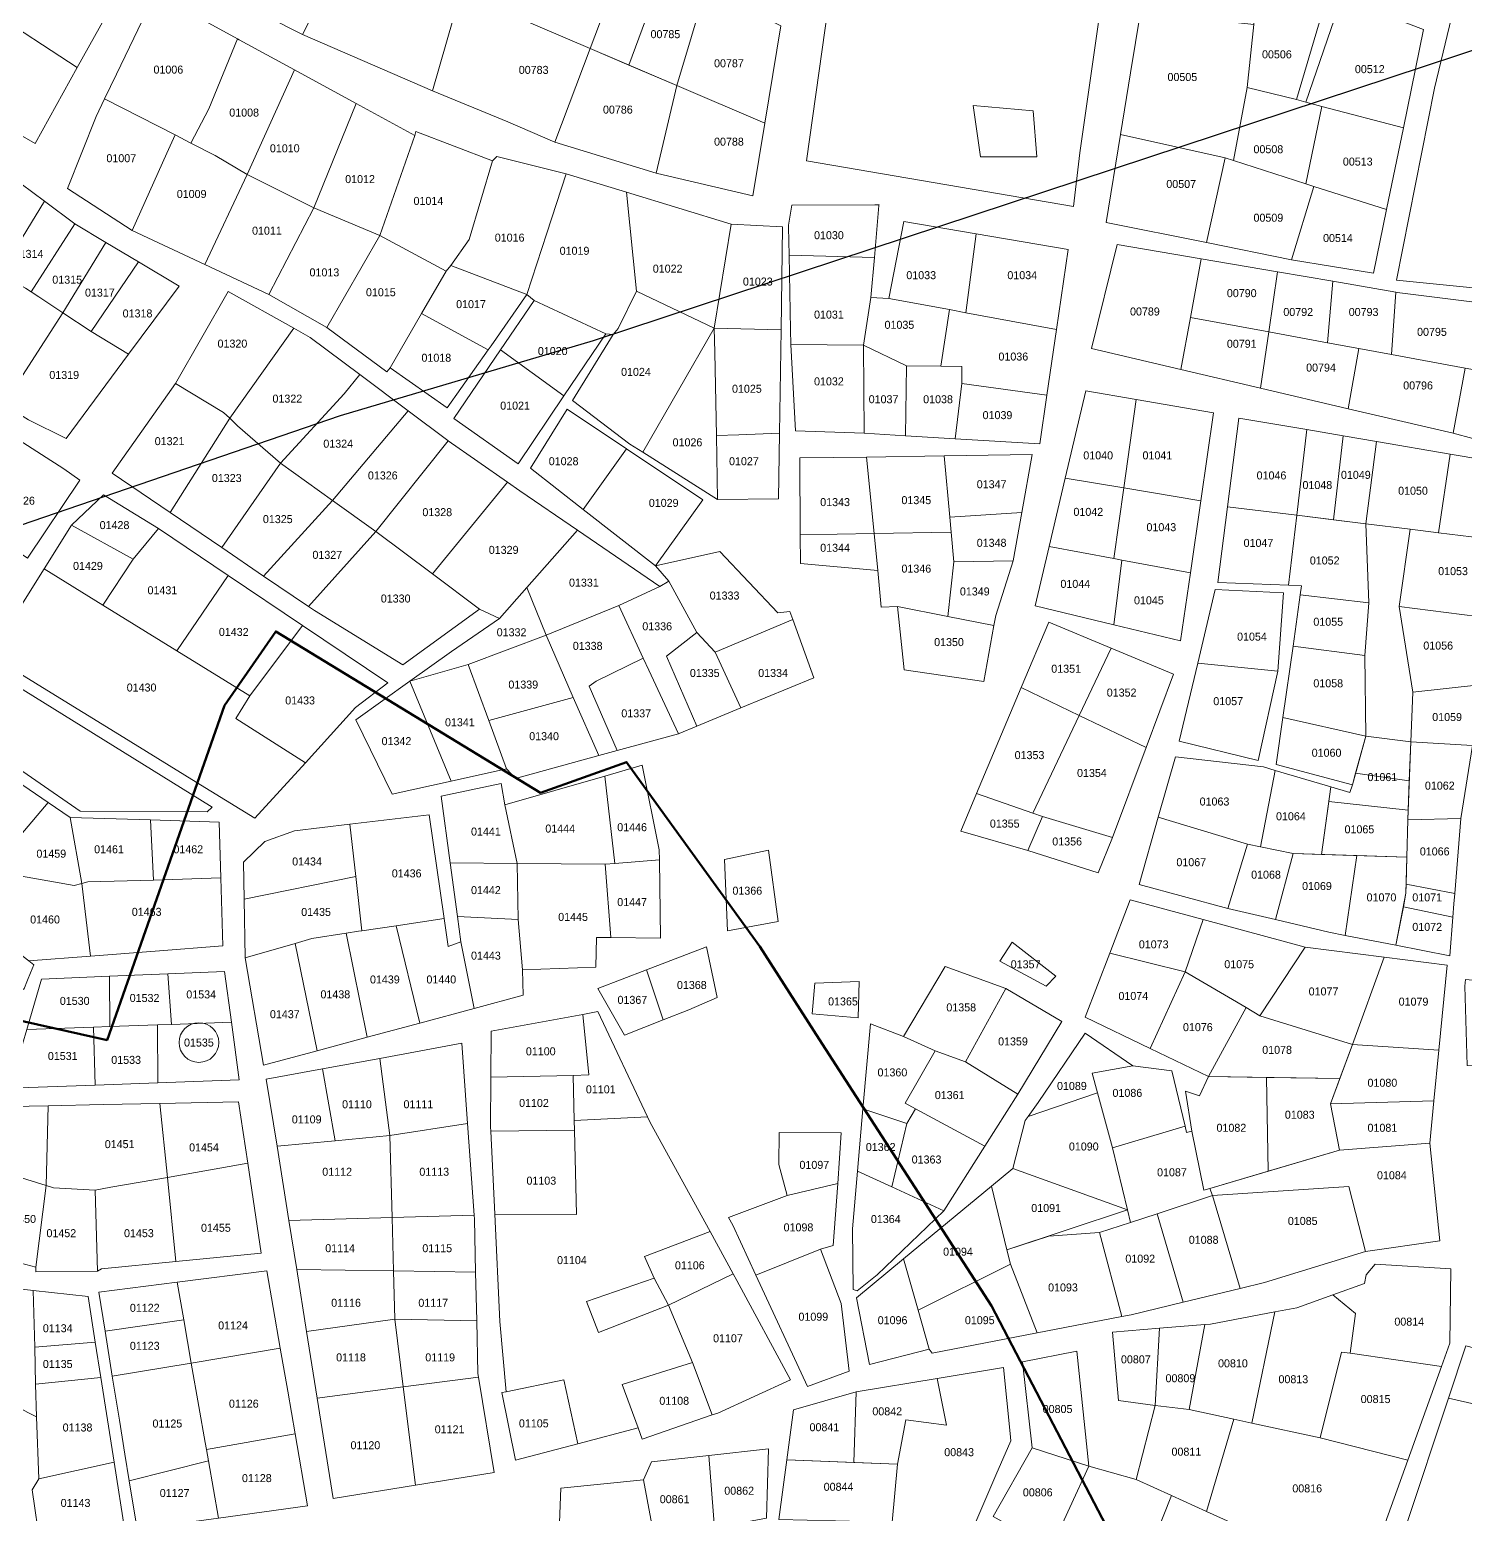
# Model space of a CAD drawing. Header units: metres. Extents: x 245225 to 248406, y 1633796 to 1637634.
# Drawn here: x 246530.8 to 246800.1, y 1634451.1 to 1634729.4 of the extents above; entities that cross this region are included whole.
import ezdxf
from ezdxf.enums import TextEntityAlignment as Align

# ---------------------------------------------------------------- set-up
doc = ezdxf.new("R2010")
doc.units = ezdxf.units.M
doc.header["$MEASUREMENT"] = 0
doc.layers.add('dernier_num_parc', color=1, linetype='Continuous', lineweight=13)
doc.layers.add('historique_numero_parcelle', color=7, linetype='Continuous')
doc.layers.add('limites_sections', color=7, linetype='Continuous')
doc.layers.add('Limites_Communes', color=7, linetype='Continuous', lineweight=211, plot=False)
doc.layers.add('LIMITES_PARCELLES', color=7, linetype='Continuous', lineweight=0, true_color=0xffffff)
doc.styles.add('Style-FANCY', font='FANCY.shx')

msp = doc.modelspace()

# ---------------------------------------------------------------- linework, layer by layer
at = {"layer": 'dernier_num_parc'}
msp.add_circle((246562.581066, 1634539.552543, 0.00005), 3.721541, dxfattribs=at)
at = {"layer": 'Limites_Communes', "color": 210, "lineweight": 80, "flags": 128}
msp.add_lwpolyline([(246816.4302, 1634263.9817), (246794.7343, 1634326.8203), (246780.4792, 1634357.3669), (246711.1976, 1634490.176), (246697.4991, 1634511.3582), (246685.1296, 1634530.4852), (246678.9118, 1634540.1777), (246667.7642, 1634557.5549), (246649.0798, 1634583.3906), (246642.7543, 1634592.1372), (246626.617, 1634586.3651), (246576.9768, 1634616.6345), (246567.3856, 1634602.7438), (246545.3612, 1634540), (246460.5599, 1634559.0875), (246432.3612, 1634563), (246427.4869, 1634590.5068), (246420.2108, 1634610.0199), (246415.3612, 1634625), (246408.3612, 1634617), (246389.3612, 1634612), (246359.3983, 1634636.9696), (246351.3874, 1634642.5217), (246313.6842, 1634675.0655)], dxfattribs=at)
at = {"layer": 'limites_parcelles', "flags": 128}
for points in [[(246676.542, 1634704.81), (246689.36, 1634795.951), (246739.896, 1634791.188), (246727.778, 1634706.336), (246726.616, 1634696.272), (246676.542, 1634704.81)], [(246834.158, 1634689.937), (246820.85, 1634691.622), (246817.744, 1634679.405), (246787.177, 1634682.471), (246794.32, 1634718.454), (246809.137, 1634780.102), (246822.631, 1634775.869), (246823.328, 1634777.96), (246857.107, 1634768.467), (246834.158, 1634689.937)], [(246583.681, 1634749.924), (246590.825, 1634746.114), (246582.014, 1634728.492), (246568.481, 1634735.387), (246570.147, 1634738.602), (246577.46, 1634752.721), (246583.681, 1634749.924)], [(246643.174, 1634744.937), (246635.961, 1634725.877), (246622.348, 1634731.69), (246630.507, 1634750.57), (246642.895, 1634745.082), (246643.174, 1634744.937)], [(246596.619, 1634743.256), (246610.271, 1634737.224), (246611.621, 1634736.271), (246606.382, 1634717.935), (246582.014, 1634728.492), (246590.825, 1634746.114), (246596.619, 1634743.256)], [(246523.252, 1634733.074), (246539.774, 1634722.345), (246531.882, 1634708.089), (246510.357, 1634720.43), (246519.725, 1634735.363), (246523.252, 1634733.074)], [(246569.84, 1634727.687), (246564.427, 1634714.581), (246561.069, 1634708.179), (246558.139, 1634709.68), (246544.899, 1634716.46), (246547.134, 1634721.104), (246554.391, 1634736.192), (246569.84, 1634727.687)], [(246622.348, 1634731.69), (246635.961, 1634725.877), (246629.322, 1634708.331), (246620.511, 1634712.141), (246606.382, 1634717.935), (246611.621, 1634736.271), (246622.348, 1634731.69)], [(246792.23, 1634729.487), (246788.454, 1634711.054), (246773.172, 1634715.048), (246770.164, 1634715.835), (246776.831, 1634735.361), (246792.23, 1634729.487)], [(246759.138, 1634718.596), (246756.575, 1634704.914), (246755.011, 1634705.42), (246735.406, 1634709.777), (246737.305, 1634721.343), (246739.174, 1634732.721), (246760.436, 1634730.377), (246759.138, 1634718.596)], [(246772.704, 1634730.863), (246768.418, 1634716.311), (246759.138, 1634718.596), (246760.436, 1634730.377), (246760.69, 1634732.677), (246772.704, 1634730.863)], [(246580.513, 1634721.873), (246571.615, 1634702.272), (246565.617, 1634705.85), (246561.069, 1634708.179), (246564.427, 1634714.581), (246569.84, 1634727.687), (246570.108, 1634727.54), (246580.513, 1634721.873)], [(246668.709, 1634711.892), (246666.469, 1634698.25), (246648.61, 1634702.457), (246648.329, 1634702.543), (246652.22, 1634718.933), (246668.709, 1634711.892)], [(246768.418, 1634716.311), (246770.164, 1634715.835), (246773.172, 1634715.048), (246770.154, 1634700.517), (246756.575, 1634704.914), (246759.138, 1634718.596), (246768.418, 1634716.311)], [(246556.535, 1634706.267), (246550.079, 1634691.768), (246537.916, 1634699.667), (246543.305, 1634713.146), (246544.899, 1634716.46), (246558.139, 1634709.68), (246556.535, 1634706.267)], [(246788.454, 1634711.054), (246785.308, 1634695.696), (246771.68, 1634700.023), (246770.154, 1634700.517), (246773.172, 1634715.048), (246788.454, 1634711.054)], [(246571.615, 1634702.272), (246563.719, 1634685.399), (246550.079, 1634691.768), (246556.535, 1634706.267), (246558.139, 1634709.68), (246561.069, 1634708.179), (246565.617, 1634705.85), (246571.615, 1634702.272)], [(246617.653, 1634704.839), (246613.287, 1634690.101), (246609.847, 1634685.206), (246608.921, 1634684.148), (246596.54, 1634690.816), (246603.048, 1634709.601), (246603.286, 1634710.315), (246617.653, 1634704.839)], [(246627.8, 1634691.256), (246624.056, 1634679.809), (246609.847, 1634685.206), (246613.287, 1634690.101), (246617.653, 1634704.839), (246618.447, 1634705.632), (246631.439, 1634702.384), (246627.8, 1634691.256)], [(246756.575, 1634704.914), (246770.154, 1634700.517), (246771.68, 1634700.023), (246767.49, 1634686.298), (246751.563, 1634689.5), (246755.011, 1634705.42), (246756.575, 1634704.914)], [(246642.795, 1634698.938), (246644.657, 1634680.432), (246641.2, 1634673.432), (246640.249, 1634672.295), (246638.873, 1634672.401), (246625.432, 1634678.645), (246624.056, 1634679.809), (246627.8, 1634691.256), (246631.439, 1634702.384), (246642.795, 1634698.938)], [(246539.284, 1634693.038), (246531.095, 1634680.297), (246530.076, 1634680.973), (246526.689, 1634682.878), (246525.411, 1634683.862), (246533.623, 1634697.249), (246539.284, 1634693.038)], [(246690.111, 1634696.444), (246689.265, 1634686.692), (246673.25, 1634687.144), (246673.144, 1634692.429), (246673.137, 1634692.774), (246673.772, 1634696.504), (246689.309, 1634696.58), (246690.123, 1634696.584), (246690.111, 1634696.444)], [(246545.154, 1634689.54), (246537.062, 1634676.336), (246532.557, 1634679.326), (246531.095, 1634680.297), (246539.284, 1634693.038), (246545.154, 1634689.54)], [(246708.347, 1634691.161), (246706.432, 1634676.37), (246703.349, 1634676.939), (246691.949, 1634679.042), (246694.806, 1634693.488), (246708.347, 1634691.161)], [(246608.921, 1634684.148), (246604.335, 1634676.226), (246598.445, 1634666.051), (246597.81, 1634665.31), (246586.591, 1634673.565), (246596.54, 1634690.816), (246608.921, 1634684.148)], [(246750.555, 1634686.47), (246748.534, 1634675.483), (246746.738, 1634665.718), (246730, 1634669.638), (246734.763, 1634689.165), (246750.555, 1634686.47)], [(246624.056, 1634679.809), (246617.389, 1634670.178), (246616.855, 1634669.425), (246604.335, 1634676.226), (246608.921, 1634684.148), (246609.847, 1634685.206), (246624.056, 1634679.809)], [(246689.265, 1634686.692), (246688.615, 1634679.2), (246687.239, 1634670.284), (246673.586, 1634670.39), (246673.531, 1634673.13), (246673.25, 1634687.144), (246689.265, 1634686.692)], [(246537.062, 1634676.336), (246525.97, 1634659.182), (246518.117, 1634664.04), (246515.577, 1634666.156), (246526.689, 1634682.878), (246530.076, 1634680.973), (246531.095, 1634680.297), (246532.557, 1634679.326), (246537.062, 1634676.336)], [(246787.029, 1634680.245), (246786.254, 1634668.515), (246780.106, 1634669.651), (246774.208, 1634670.74), (246775.224, 1634682.259), (246787.029, 1634680.245)], [(246580.384, 1634673.448), (246568.356, 1634656.589), (246567.197, 1634657.69), (246558.201, 1634663.114), (246568.079, 1634680.37), (246580.384, 1634673.448)], [(246659.228, 1634673.488), (246645.803, 1634650.193), (246643.373, 1634651.725), (246632.623, 1634659.915), (246640.249, 1634672.295), (246641.2, 1634673.432), (246644.657, 1634680.432), (246659.228, 1634673.488)], [(246691.949, 1634679.042), (246703.349, 1634676.939), (246701.723, 1634666.33), (246695.268, 1634666.396), (246687.239, 1634670.284), (246688.615, 1634679.2), (246691.949, 1634679.042)], [(246802.777, 1634678.194), (246802.146, 1634665.58), (246800.037, 1634665.969), (246786.254, 1634668.515), (246787.029, 1634680.245), (246787.785, 1634680.116), (246802.777, 1634678.194)], [(246549.392, 1634668.572), (246537.703, 1634652.791), (246530.605, 1634656.314), (246525.97, 1634659.182), (246537.062, 1634676.336), (246542.353, 1634672.824), (246549.392, 1634668.572)], [(246706.432, 1634676.37), (246723.419, 1634673.238), (246721.608, 1634660.929), (246705.64, 1634663.115), (246705.64, 1634666.29), (246701.723, 1634666.33), (246703.349, 1634676.939), (246706.432, 1634676.37)], [(246645.803, 1634650.193), (246659.228, 1634673.488), (246659.319, 1634668.891), (246659.626, 1634653.344), (246659.864, 1634641.324), (246645.803, 1634650.193)], [(246671.769, 1634673.174), (246671.483, 1634653.79), (246663.833, 1634653.502), (246659.626, 1634653.344), (246659.319, 1634668.891), (246659.228, 1634673.488), (246671.769, 1634673.174)], [(246589.819, 1634661.129), (246577.913, 1634648.165), (246569.843, 1634655.176), (246568.356, 1634656.589), (246580.384, 1634673.448), (246583.469, 1634671.713), (246592.753, 1634664.762), (246589.819, 1634661.129)], [(246774.208, 1634670.74), (246780.106, 1634669.651), (246778.083, 1634658.378), (246761.672, 1634662.221), (246763.203, 1634672.773), (246774.208, 1634670.74)], [(246786.254, 1634668.515), (246800.037, 1634665.969), (246797.786, 1634653.763), (246778.083, 1634658.378), (246780.106, 1634669.651), (246786.254, 1634668.515)], [(246701.723, 1634666.33), (246705.64, 1634666.29), (246705.64, 1634663.115), (246704.382, 1634652.733), (246695.085, 1634653.301), (246695.268, 1634666.396), (246701.723, 1634666.33)], [(246802.146, 1634665.58), (246813.709, 1634663.444), (246812.55, 1634649.795), (246797.786, 1634653.763), (246800.037, 1634665.969), (246802.146, 1634665.58)], [(246568.356, 1634656.589), (246557.213, 1634638.894), (246546.295, 1634646.313), (246558.201, 1634663.114), (246567.197, 1634657.69), (246568.356, 1634656.589)], [(246589.819, 1634661.129), (246592.753, 1634664.762), (246601.806, 1634657.983), (246587.645, 1634641.177), (246577.913, 1634648.165), (246589.819, 1634661.129)], [(246609.353, 1634652.337), (246595.741, 1634635.364), (246587.645, 1634641.177), (246601.806, 1634657.983), (246609.266, 1634652.398), (246609.353, 1634652.337)], [(246557.213, 1634638.894), (246568.356, 1634656.589), (246569.843, 1634655.176), (246577.913, 1634648.165), (246566.872, 1634632.332), (246557.213, 1634638.894)], [(246530.426, 1634630.377), (246517.741, 1634638.977), (246527.997, 1634653.022), (246537.273, 1634647.106), (246540.236, 1634644.99), (246530.426, 1634630.377)], [(246659.864, 1634641.324), (246659.626, 1634653.344), (246663.833, 1634653.502), (246671.483, 1634653.79), (246671.302, 1634641.48), (246659.864, 1634641.324)], [(246797.234, 1634649.854), (246795.035, 1634635.126), (246789.726, 1634635.779), (246781.427, 1634636.799), (246783.422, 1634652.214), (246797.234, 1634649.854)], [(246703.393, 1634638.064), (246703.651, 1634635.236), (246689.206, 1634634.975), (246687.786, 1634649.314), (246702.348, 1634649.525), (246703.393, 1634638.064)], [(246633.59, 1634635.587), (246624.067, 1634624.856), (246618.923, 1634619.06), (246615.219, 1634620.78), (246606.376, 1634627.401), (246620.457, 1634644.608), (246622.76, 1634643.005), (246633.59, 1634635.587)], [(246750.473, 1634641.11), (246748.511, 1634627.575), (246735.647, 1634629.989), (246734.165, 1634630.268), (246736.028, 1634643.53), (246750.473, 1634641.11)], [(246703.393, 1634638.064), (246716.895, 1634638.914), (246715.289, 1634629.871), (246715.285, 1634629.859), (246704.158, 1634629.672), (246703.651, 1634635.236), (246703.393, 1634638.064)], [(246781.427, 1634636.799), (246781.965, 1634621.953), (246769.129, 1634623.489), (246769.37, 1634625.188), (246766.939, 1634625.286), (246768.483, 1634638.391), (246781.427, 1634636.799)], [(246568.077, 1634627.104), (246558.454, 1634612.997), (246544.566, 1634621.542), (246550.251, 1634630.173), (246555.013, 1634635.888), (246568.077, 1634627.104)], [(246606.376, 1634627.401), (246615.219, 1634620.78), (246600.799, 1634610.329), (246584.263, 1634620.516), (246583.146, 1634621.275), (246595.741, 1634635.364), (246606.376, 1634627.401)], [(246627.716, 1634615.898), (246624.067, 1634624.856), (246633.59, 1634635.587), (246648.989, 1634625.038), (246641.305, 1634621.457), (246627.716, 1634615.898)], [(246704.158, 1634629.672), (246703, 1634619.443), (246693.593, 1634621.299), (246690.524, 1634621.193), (246689.889, 1634628.072), (246689.206, 1634634.975), (246703.651, 1634635.236), (246704.158, 1634629.672)], [(246781.225, 1634612.11), (246781.965, 1634621.953), (246781.427, 1634636.799), (246789.726, 1634635.779), (246787.68, 1634621.318), (246790.22, 1634605.231), (246789.85, 1634595.937), (246781.436, 1634596.976), (246781.225, 1634612.11)], [(246795.035, 1634635.126), (246807.425, 1634633.602), (246805.407, 1634619.632), (246805.314, 1634619.064), (246787.68, 1634621.318), (246789.726, 1634635.779), (246795.035, 1634635.126)], [(246734.165, 1634630.268), (246735.647, 1634629.989), (246734.185, 1634617.879), (246719.431, 1634621.437), (246722.04, 1634632.543), (246734.165, 1634630.268)], [(246655.934, 1634616.447), (246650.688, 1634626.026), (246648.186, 1634628.903), (246660.286, 1634631.604), (246671.179, 1634620.119), (246673.428, 1634620.383), (246673.983, 1634618.848), (246659.374, 1634612.742), (246655.934, 1634616.447)], [(246711.672, 1634617.732), (246703, 1634619.443), (246704.158, 1634629.672), (246715.285, 1634629.859), (246712.008, 1634619.605), (246711.672, 1634617.732)], [(246582.541, 1634592.009), (246573.084, 1634581.625), (246562.077, 1634588.39), (246547.698, 1634597.228), (246534.068, 1634605.606), (246523.369, 1634612.181), (246533.545, 1634628.323), (246544.566, 1634621.542), (246558.454, 1634612.997), (246572.153, 1634604.567), (246569.49, 1634600.293), (246582.541, 1634592.009)], [(246627.716, 1634615.898), (246613.1, 1634610.407), (246602.113, 1634607.282), (246609.928, 1634612.843), (246618.923, 1634619.06), (246624.067, 1634624.856), (246627.716, 1634615.898)], [(246655.934, 1634616.447), (246650.248, 1634611.969), (246655.96, 1634598.863), (246652.658, 1634597.497), (246652.503, 1634597.454), (246646.945, 1634609.368), (246645.897, 1634611.614), (246641.305, 1634621.457), (246648.989, 1634625.038), (246650.688, 1634626.026), (246655.934, 1634616.447)], [(246645.897, 1634611.614), (246637.062, 1634607.291), (246635.792, 1634606.338), (246641.042, 1634594.293), (246637.557, 1634593.331), (246632.791, 1634604.261), (246627.716, 1634615.898), (246641.305, 1634621.457), (246645.897, 1634611.614)], [(246703, 1634619.443), (246711.672, 1634617.732), (246709.786, 1634607.223), (246694.863, 1634609.445), (246693.593, 1634621.299), (246703, 1634619.443)], [(246500.234, 1634603.258), (246496.076, 1634605.275), (246507.11, 1634617.05), (246520.479, 1634611.316), (246565.088, 1634583.693), (246564.136, 1634582.82), (246540.323, 1634582.9), (246523.605, 1634594.423), (246500.234, 1634603.258)], [(246582.541, 1634592.009), (246569.49, 1634600.293), (246572.153, 1634604.567), (246582.022, 1634617.727), (246597.982, 1634606.995), (246591.949, 1634602.339), (246582.541, 1634592.009)], [(246655.96, 1634598.863), (246650.248, 1634611.969), (246655.934, 1634616.447), (246659.374, 1634612.742), (246664.239, 1634602.287), (246655.96, 1634598.863)], [(246616.931, 1634599.941), (246620.246, 1634590.882), (246609.859, 1634588.574), (246602.113, 1634607.282), (246613.1, 1634610.407), (246616.931, 1634599.941)], [(246641.042, 1634594.293), (246635.792, 1634606.338), (246637.062, 1634607.291), (246645.897, 1634611.614), (246646.945, 1634609.368), (246652.503, 1634597.454), (246641.042, 1634594.293)], [(246616.931, 1634599.941), (246632.791, 1634604.261), (246637.557, 1634593.331), (246621.966, 1634589.03), (246620.246, 1634590.882), (246616.931, 1634599.941)], [(246534.293, 1634584.55), (246524.027, 1634572.45), (246515.339, 1634578.501), (246513.603, 1634579.71), (246496.48, 1634597.464), (246498.932, 1634600.595), (246523.737, 1634591.731), (246534.293, 1634584.55)], [(246740.203, 1634594.836), (246733.916, 1634578.013), (246720.793, 1634581.929), (246718.971, 1634582.564), (246727.669, 1634600.872), (246740.203, 1634594.836)], [(246764.395, 1634590.578), (246761.653, 1634576.249), (246759.211, 1634576.762), (246742.488, 1634581.782), (246745.716, 1634593.121), (246762.226, 1634591.216), (246764.395, 1634590.578)], [(246648.935, 1634573.816), (246640.575, 1634573.147), (246638.696, 1634589.51), (246645.73, 1634591.53), (246648.905, 1634575.655), (246648.935, 1634573.816)], [(246774.839, 1634587.506), (246773.1, 1634574.796), (246767.784, 1634574.963), (246761.653, 1634576.249), (246764.395, 1634590.578), (246774.839, 1634587.506)], [(246789.341, 1634583.137), (246774.464, 1634584.767), (246774.839, 1634587.506), (246778.419, 1634586.453), (246778.895, 1634587.882), (246779.493, 1634590.02), (246789.559, 1634588.619), (246789.341, 1634583.137)], [(246619.933, 1634584.122), (246622.26, 1634573.108), (246609.72, 1634573.25), (246608.027, 1634585.71), (246619.272, 1634588.091), (246619.933, 1634584.122)], [(246640.575, 1634573.147), (246638.77, 1634573.002), (246622.26, 1634573.108), (246619.933, 1634584.122), (246638.696, 1634589.51), (246640.575, 1634573.147)], [(246538.421, 1634581.743), (246540.609, 1634569.37), (246539.215, 1634569.021), (246525.456, 1634571.455), (246524.027, 1634572.45), (246534.293, 1634584.55), (246538.421, 1634581.743)], [(246718.971, 1634582.564), (246720.793, 1634581.929), (246718.043, 1634575.575), (246705.447, 1634579.177), (246708.425, 1634586.242), (246718.971, 1634582.564)], [(246789.341, 1634583.137), (246789.268, 1634581.313), (246789.106, 1634574.295), (246773.1, 1634574.796), (246774.464, 1634584.767), (246789.341, 1634583.137)], [(246553.521, 1634581.273), (246554.036, 1634570.022), (246541.755, 1634569.656), (246540.609, 1634569.37), (246538.421, 1634581.743), (246553.521, 1634581.273)], [(246608.591, 1634562.791), (246599.571, 1634561.454), (246593.163, 1634560.503), (246591.992, 1634570.674), (246590.912, 1634580.48), (246605.778, 1634582.27), (246608.591, 1634562.791)], [(246591.992, 1634570.674), (246571.051, 1634566.439), (246570.926, 1634573.353), (246574.954, 1634577.243), (246580.51, 1634579.227), (246590.912, 1634580.48), (246591.992, 1634570.674)], [(246798.086, 1634567.463), (246788.99, 1634569.256), (246789.106, 1634574.295), (246789.268, 1634581.313), (246799.215, 1634581.532), (246798.086, 1634567.463)], [(246761.653, 1634576.249), (246767.784, 1634574.963), (246764.461, 1634562.61), (246755.559, 1634564.704), (246759.211, 1634576.762), (246761.653, 1634576.249)], [(246509.731, 1634570.951), (246520.641, 1634562.57), (246530.692, 1634554.85), (246531.605, 1634554.148), (246530.989, 1634552.597), (246530.45, 1634551.27), (246529.723, 1634549.48), (246498.66, 1634570.518), (246501.387, 1634573.358), (246503.599, 1634575.661), (246509.731, 1634570.951)], [(246639.824, 1634559.222), (246638.77, 1634573.002), (246640.575, 1634573.147), (246648.935, 1634573.816), (246649.17, 1634559.119), (246639.824, 1634559.222)], [(246779.747, 1634574.588), (246777.568, 1634559.649), (246774.45, 1634560.259), (246764.461, 1634562.61), (246767.784, 1634574.963), (246779.747, 1634574.588)], [(246788.95, 1634567.554), (246787.064, 1634557.79), (246777.568, 1634559.649), (246779.747, 1634574.588), (246789.106, 1634574.295), (246788.95, 1634567.554)], [(246520.641, 1634562.57), (246525.456, 1634571.455), (246539.215, 1634569.021), (246540.609, 1634569.37), (246542.254, 1634555.755), (246530.692, 1634554.85), (246520.641, 1634562.57)], [(246593.163, 1634560.503), (246592.521, 1634560.408), (246590.175, 1634560.041), (246583.737, 1634559.032), (246580.623, 1634558.13), (246571.25, 1634555.415), (246571.051, 1634566.439), (246591.992, 1634570.674), (246593.163, 1634560.503)], [(246638.77, 1634573.002), (246639.824, 1634559.222), (246637.131, 1634559.251), (246636.999, 1634553.695), (246623.241, 1634553.166), (246622.472, 1634562.631), (246622.26, 1634573.108), (246638.77, 1634573.002)], [(246554.398, 1634556.706), (246542.254, 1634555.755), (246540.609, 1634569.37), (246541.755, 1634569.656), (246554.036, 1634570.022), (246566.672, 1634570.398), (246567.049, 1634557.697), (246554.398, 1634556.706)], [(246797.935, 1634565.578), (246797.733, 1634563.055), (246788.453, 1634564.978), (246788.95, 1634567.554), (246788.99, 1634569.256), (246798.086, 1634567.463), (246797.935, 1634565.578)], [(246603.999, 1634543.191), (246599.571, 1634561.454), (246608.591, 1634562.791), (246609.35, 1634557.531), (246611.731, 1634558.458), (246614.189, 1634545.933), (246603.999, 1634543.191)], [(246622.472, 1634562.631), (246623.241, 1634553.166), (246623.373, 1634548.403), (246614.189, 1634545.933), (246611.731, 1634558.458), (246611.092, 1634563.162), (246622.472, 1634562.631)], [(246770.032, 1634557.415), (246761.54, 1634544.588), (246758.967, 1634546.093), (246747.517, 1634552.79), (246750.93, 1634562.591), (246770.032, 1634557.415)], [(246594.146, 1634540.541), (246584.756, 1634538.014), (246580.623, 1634558.13), (246583.737, 1634559.032), (246590.175, 1634560.041), (246594.146, 1634540.541)], [(246603.999, 1634543.191), (246594.146, 1634540.541), (246590.175, 1634560.041), (246592.521, 1634560.408), (246593.163, 1634560.503), (246599.571, 1634561.454), (246603.999, 1634543.191)], [(246649.667, 1634543.788), (246646.551, 1634553.208), (246657.742, 1634557.521), (246659.753, 1634547.996), (246654.461, 1634545.668), (246649.667, 1634543.788)], [(246545.899, 1634542.539), (246542.821, 1634542.428), (246530.301, 1634541.978), (246533.088, 1634551.415), (246545.826, 1634551.966), (246545.899, 1634542.539)], [(246557.431, 1634542.953), (246554.815, 1634542.859), (246545.899, 1634542.539), (246545.826, 1634551.966), (246556.726, 1634552.437), (246557.431, 1634542.953)], [(246713.913, 1634549.689), (246706.373, 1634535.931), (246700.659, 1634538), (246694.731, 1634540.693), (246702.536, 1634553.79), (246713.913, 1634549.689)], [(246811.334, 1634550.356), (246813.685, 1634549.857), (246812.467, 1634534.683), (246800.393, 1634535.251), (246799.987, 1634550.112), (246800.116, 1634551.389), (246811.334, 1634550.356)], [(246776.519, 1634532.791), (246751.934, 1634533.179), (246758.967, 1634546.093), (246761.54, 1634544.588), (246778.896, 1634539.191), (246776.519, 1634532.791)], [(246554.889, 1634532.015), (246543.145, 1634531.582), (246542.821, 1634542.428), (246545.899, 1634542.539), (246554.815, 1634542.859), (246554.889, 1634532.015)], [(246554.889, 1634532.015), (246554.815, 1634542.859), (246557.431, 1634542.953), (246568.67, 1634543.357), (246570.13, 1634532.577), (246554.889, 1634532.015)], [(246632.738, 1634533.368), (246617.357, 1634533.093), (246617.42, 1634541.656), (246634.556, 1634544.834), (246635.701, 1634533.474), (246632.738, 1634533.368)], [(246646.702, 1634525.616), (246632.944, 1634524.909), (246632.738, 1634533.368), (246635.701, 1634533.474), (246634.556, 1634544.834), (246637.396, 1634545.361), (246646.702, 1634525.616)], [(246694.731, 1634540.693), (246700.659, 1634538), (246695.05, 1634528.158), (246696.963, 1634527.126), (246695.367, 1634524.348), (246687.12, 1634527.117), (246688.513, 1634543.075), (246694.731, 1634540.693)], [(246737.752, 1634535.19), (246730.081, 1634533.82), (246731.095, 1634530.11), (246718.075, 1634525.69), (246719.972, 1634528.311), (246728.757, 1634541.328), (246737.752, 1634535.19)], [(246706.373, 1634535.931), (246716.162, 1634529.845), (246709.967, 1634520.11), (246696.963, 1634527.126), (246695.05, 1634528.158), (246700.659, 1634538), (246706.373, 1634535.931)], [(246747.52, 1634523.904), (246733.917, 1634519.797), (246731.095, 1634530.11), (246730.081, 1634533.82), (246737.752, 1634535.19), (246745.055, 1634534.238), (246747.52, 1634523.904)], [(246632.944, 1634524.909), (246632.987, 1634523.146), (246617.322, 1634522.923), (246617.287, 1634523.665), (246617.357, 1634533.093), (246632.738, 1634533.368), (246632.944, 1634524.909)], [(246762.816, 1634533.007), (246763.105, 1634515.449), (246752.185, 1634512.218), (246751.062, 1634511.886), (246748.759, 1634522.913), (246747.595, 1634530.427), (246750.241, 1634529.581), (246751.934, 1634533.179), (246762.816, 1634533.007)], [(246763.105, 1634515.449), (246762.816, 1634533.007), (246776.519, 1634532.791), (246774.769, 1634528.078), (246776.462, 1634519.4), (246763.105, 1634515.449)], [(246736.727, 1634508.172), (246715.21, 1634515.928), (246717.513, 1634524.913), (246718.075, 1634525.69), (246731.095, 1634530.11), (246733.917, 1634519.797), (246736.727, 1634508.172)], [(246533.966, 1634512.729), (246526.679, 1634514.999), (246518.502, 1634517.546), (246523.563, 1634527.497), (246534.294, 1634527.717), (246533.966, 1634512.729)], [(246546.094, 1634512.43), (246543.128, 1634511.91), (246535.323, 1634512.307), (246533.966, 1634512.729), (246534.294, 1634527.717), (246544.633, 1634527.929), (246555.276, 1634528.147), (246556.662, 1634514.284), (246546.094, 1634512.43)], [(246692.501, 1634512.522), (246695.367, 1634524.348), (246696.963, 1634527.126), (246709.967, 1634520.11), (246702.272, 1634508.017), (246692.501, 1634512.522)], [(246658.434, 1634504.106), (246646.162, 1634499.46), (246647.978, 1634495.374), (246635.278, 1634491.034), (246637.5, 1634485.214), (246650.624, 1634490.294), (246655.175, 1634479.604), (246641.945, 1634475.477), (246644.936, 1634467.308), (246633.616, 1634464.322), (246631.045, 1634476.324), (246620.198, 1634474.055), (246619.007, 1634487.284), (246618.056, 1634507.41), (246633.373, 1634507.333), (246632.987, 1634523.146), (246632.944, 1634524.909), (246646.702, 1634525.616), (246647.185, 1634524.591), (246658.434, 1634504.106)], [(246748.759, 1634522.913), (246751.062, 1634511.886), (246752.185, 1634512.218), (246752.636, 1634510.867), (246742.268, 1634507.471), (246737.29, 1634505.84), (246736.727, 1634508.172), (246733.917, 1634519.797), (246747.52, 1634523.904), (246747.807, 1634522.702), (246748.759, 1634522.913)], [(246598.814, 1634506.753), (246579.448, 1634506.213), (246577.226, 1634520.111), (246588.111, 1634521.131), (246598.4, 1634522.096), (246598.814, 1634506.753)], [(246682.371, 1634513.134), (246672.928, 1634510.878), (246671.341, 1634516.699), (246671.395, 1634522.702), (246683.036, 1634522.596), (246682.371, 1634513.134)], [(246793.421, 1634520.691), (246795.326, 1634502.382), (246781.356, 1634500.371), (246778.225, 1634512.543), (246752.636, 1634510.867), (246752.185, 1634512.218), (246776.462, 1634519.4), (246793.421, 1634520.691)], [(246692.501, 1634512.522), (246702.272, 1634508.017), (246689.757, 1634496.032), (246686, 1634493.015), (246685.259, 1634493.28), (246685.153, 1634504.604), (246686.102, 1634515.472), (246692.501, 1634512.522)], [(246543.128, 1634511.91), (246543.565, 1634496.699), (246532.03, 1634496.593), (246532.03, 1634497.44), (246533.966, 1634512.729), (246535.323, 1634512.307), (246543.128, 1634511.91)], [(246558.24, 1634498.501), (246544.306, 1634497.123), (246543.565, 1634496.699), (246543.128, 1634511.91), (246546.094, 1634512.43), (246556.662, 1634514.284), (246558.24, 1634498.501)], [(246679.121, 1634500.794), (246667.053, 1634495.949), (246662.716, 1634505.345), (246661.922, 1634506.737), (246672.928, 1634510.878), (246682.371, 1634513.134), (246681.555, 1634501.535), (246679.121, 1634500.794)], [(246714.114, 1634500.67), (246714.761, 1634498.022), (246697.474, 1634489.379), (246694.747, 1634499.011), (246711.197, 1634512.611), (246714.114, 1634500.67)], [(246752.636, 1634510.867), (246778.225, 1634512.543), (246781.356, 1634500.371), (246762.412, 1634494.55), (246757.859, 1634493.45), (246752.636, 1634510.867)], [(246614.472, 1634496.52), (246599.083, 1634496.752), (246598.814, 1634506.753), (246614.193, 1634507.183), (246614.245, 1634506.467), (246614.472, 1634496.52)], [(246747.146, 1634490.863), (246737.435, 1634488.517), (246735.666, 1634488.177), (246731.456, 1634503.922), (246737.29, 1634505.84), (246742.268, 1634507.471), (246747.146, 1634490.863)], [(246650.624, 1634490.294), (246647.978, 1634495.374), (246646.162, 1634499.46), (246658.434, 1634504.106), (246662.78, 1634496.19), (246650.624, 1634490.294)], [(246721.954, 1634503.271), (246731.456, 1634503.922), (246735.666, 1634488.177), (246719.776, 1634485.116), (246714.761, 1634498.022), (246714.114, 1634500.67), (246721.954, 1634503.271)], [(246667.053, 1634495.949), (246679.121, 1634500.794), (246683.036, 1634490.634), (246684.518, 1634477.934), (246676.686, 1634475.077), (246667.053, 1634495.949)], [(246697.474, 1634489.379), (246699.547, 1634482.062), (246688.328, 1634479.204), (246685.894, 1634491.692), (246694.747, 1634499.011), (246697.474, 1634489.379)], [(246577.838, 1634482.267), (246561.16, 1634479.477), (246559.748, 1634487.551), (246558.508, 1634494.64), (246575.336, 1634496.757), (246576.518, 1634489.909), (246577.838, 1634482.267)], [(246658.865, 1634469.734), (246655.175, 1634479.604), (246650.624, 1634490.294), (246662.78, 1634496.19), (246663.457, 1634494.957), (246673.511, 1634476.304), (246659.885, 1634470.086), (246658.865, 1634469.734)], [(246719.776, 1634485.116), (246700.076, 1634481.321), (246699.547, 1634482.062), (246697.474, 1634489.379), (246714.761, 1634498.022), (246719.776, 1634485.116)], [(246795.605, 1634478.827), (246778.463, 1634481.3), (246779.494, 1634488.729), (246775.242, 1634492.263), (246781.188, 1634494.394), (246781.506, 1634495.982), (246783.178, 1634498.018), (246797.381, 1634497.146), (246797.169, 1634483.176), (246795.605, 1634478.827)], [(246531.521, 1634493.099), (246531.782, 1634482.466), (246531.952, 1634475.52), (246532.103, 1634469.385), (246530.515, 1634470.179), (246517.82, 1634477.243), (246520.162, 1634483.925), (246523.689, 1634493.992), (246531.521, 1634493.099)], [(246778.463, 1634481.3), (246776.848, 1634481.533), (246772.827, 1634465.446), (246760.045, 1634468.203), (246764.369, 1634489.062), (246768.488, 1634489.843), (246775.242, 1634492.263), (246779.494, 1634488.729), (246778.463, 1634481.3)], [(246614.681, 1634487.376), (246614.906, 1634477.495), (246615.017, 1634476.822), (246600.915, 1634474.982), (246599.327, 1634487.7), (246614.681, 1634487.376)], [(246760.045, 1634468.203), (246756.634, 1634468.938), (246748.273, 1634470.738), (246751.203, 1634486.684), (246752.296, 1634486.774), (246764.369, 1634489.062), (246760.045, 1634468.203)], [(246580.614, 1634466.19), (246563.999, 1634463.244), (246563.763, 1634464.596), (246562.588, 1634471.312), (246561.16, 1634479.477), (246577.838, 1634482.267), (246579.232, 1634474.19), (246580.614, 1634466.19)], [(246778.463, 1634481.3), (246795.605, 1634478.827), (246789.281, 1634461.242), (246772.827, 1634465.446), (246776.848, 1634481.533), (246778.463, 1634481.3)], [(246564.37, 1634461.122), (246549.526, 1634457.39), (246548.712, 1634462.405), (246547.686, 1634468.734), (246546.345, 1634476.999), (246561.16, 1634479.477), (246562.588, 1634471.312), (246563.763, 1634464.596), (246563.999, 1634463.244), (246564.37, 1634461.122)], [(246658.865, 1634469.734), (246645.73, 1634465.192), (246644.936, 1634467.308), (246641.945, 1634475.477), (246655.175, 1634479.604), (246658.865, 1634469.734)], [(246546.686, 1634460.861), (246532.579, 1634457.797), (246532.103, 1634469.385), (246531.952, 1634475.52), (246544.176, 1634476.776), (246546.686, 1634460.861)], [(246633.616, 1634464.322), (246621.929, 1634461.239), (246619.404, 1634473.923), (246620.198, 1634474.055), (246631.045, 1634476.324), (246633.616, 1634464.322)], [(246685.411, 1634460.826), (246685.832, 1634474.074), (246701.02, 1634476.576), (246702.759, 1634467.837), (246695.145, 1634468.833), (246693.563, 1634460.488), (246685.411, 1634460.826)], [(246713.455, 1634478.625), (246714.689, 1634466.278), (246714.831, 1634464.867), (246712.055, 1634458.442), (246708.092, 1634449.272), (246692.613, 1634449.644), (246693.563, 1634460.488), (246695.145, 1634468.833), (246702.759, 1634467.837), (246701.02, 1634476.576), (246713.455, 1634478.625)], [(246748.273, 1634470.738), (246756.634, 1634468.938), (246751.55, 1634451.653), (246744.968, 1634454.633), (246738.325, 1634457.641), (246741.897, 1634471.531), (246748.273, 1634470.738)], [(246809.236, 1634470.087), (246808.585, 1634464.877), (246812.713, 1634463.66), (246811.125, 1634448.261), (246808.03, 1634448.102), (246807.197, 1634441.821), (246789.001, 1634448.991), (246796.932, 1634472.881), (246809.236, 1634470.087)], [(246760.045, 1634468.203), (246772.827, 1634465.446), (246789.281, 1634461.242), (246781.033, 1634438.306), (246759.179, 1634448.2), (246751.55, 1634451.653), (246756.634, 1634468.938), (246760.045, 1634468.203)], [(246566.242, 1634450.421), (246564.37, 1634461.122), (246563.999, 1634463.244), (246580.614, 1634466.19), (246582.943, 1634452.703), (246566.242, 1634450.421)], [(246659.278, 1634448.571), (246648.024, 1634446.492), (246645.933, 1634457.564), (246647.444, 1634460.972), (246658.186, 1634462.151), (246659.278, 1634448.571)], [(246729.454, 1634460.112), (246722.335, 1634444.631), (246722.133, 1634444.758), (246711.55, 1634450.685), (246718.852, 1634463.597), (246729.454, 1634460.112)], [(246532.579, 1634457.797), (246546.686, 1634460.861), (246548.772, 1634447.637), (246532.897, 1634444.938), (246531.309, 1634455.733), (246532.579, 1634457.797)], [(246738.325, 1634457.641), (246744.968, 1634454.633), (246737.296, 1634435.269), (246722.335, 1634444.631), (246729.454, 1634460.112), (246738.325, 1634457.641)], [(246648.024, 1634446.492), (246648.495, 1634444.001), (246629.952, 1634443.171), (246630.44, 1634456.002), (246645.933, 1634457.564), (246648.024, 1634446.492)], [(246751.55, 1634451.653), (246759.179, 1634448.2), (246751.069, 1634427.852), (246737.691, 1634435.021), (246737.296, 1634435.269), (246744.968, 1634454.633), (246751.55, 1634451.653)]]:
    msp.add_lwpolyline(points, close=True, dxfattribs=at)
at = {"layer": 'limites_parcelles'}
for points in [[(246523.252, 1634733.074), (246534.003, 1634747.38), (246548.286, 1634737.723), (246539.774, 1634722.345)], [(246650.077, 1634741.362), (246643.184, 1634722.792), (246635.961, 1634725.877), (246643.174, 1634744.937)], [(246643.184, 1634722.792), (246650.077, 1634741.362), (246657.735, 1634737.396), (246652.22, 1634718.933)], [(246668.709, 1634711.892), (246652.22, 1634718.933), (246657.735, 1634737.396), (246671.708, 1634730.159)], [(246652.22, 1634718.933), (246648.329, 1634702.543), (246629.322, 1634708.331), (246635.961, 1634725.877)], [(246592.099, 1634715.564), (246584.157, 1634696.001), (246571.615, 1634702.272), (246580.513, 1634721.873)], [(246584.157, 1634696.001), (246592.099, 1634715.564), (246603.048, 1634709.601), (246596.54, 1634690.816)], [(246707.809, 1634715.203), (246719.054, 1634714.211), (246719.716, 1634705.612), (246709.132, 1634705.612)], [(246755.011, 1634705.42), (246751.563, 1634689.5), (246732.699, 1634693.292), (246735.406, 1634709.777)], [(246584.157, 1634696.001), (246575.69, 1634679.809), (246563.719, 1634685.399), (246571.615, 1634702.272)], [(246533.623, 1634697.249), (246525.411, 1634683.862), (246519.802, 1634688.179), (246529.239, 1634700.511)], [(246659.228, 1634673.488), (246644.657, 1634680.432), (246642.795, 1634698.938), (246662.403, 1634692.987)], [(246785.308, 1634695.696), (246782.864, 1634683.767), (246767.49, 1634686.298), (246771.68, 1634700.023)], [(246596.54, 1634690.816), (246586.591, 1634673.565), (246575.69, 1634679.809), (246584.157, 1634696.001)], [(246672.053, 1634692.486), (246671.769, 1634673.174), (246659.228, 1634673.488), (246662.403, 1634692.987)], [(246723.419, 1634673.238), (246706.432, 1634676.37), (246708.347, 1634691.161), (246725.62, 1634688.194)], [(246551.248, 1634685.908), (246542.353, 1634672.824), (246537.062, 1634676.336), (246545.154, 1634689.54)], [(246542.353, 1634672.824), (246551.248, 1634685.908), (246558.869, 1634681.366), (246549.392, 1634668.572)], [(246764.836, 1634684.032), (246763.203, 1634672.773), (246748.534, 1634675.483), (246750.555, 1634686.47)], [(246775.224, 1634682.259), (246774.208, 1634670.74), (246763.203, 1634672.773), (246764.836, 1634684.032)], [(246638.873, 1634672.401), (246631.031, 1634660.764), (246619.164, 1634669.419), (246625.432, 1634678.645)], [(246616.855, 1634669.425), (246609.134, 1634658.536), (246598.445, 1634666.051), (246604.335, 1634676.226)], [(246763.203, 1634672.773), (246761.672, 1634662.221), (246746.738, 1634665.718), (246748.534, 1634675.483)], [(246631.031, 1634660.764), (246622.469, 1634648.059), (246610.404, 1634656.526), (246619.164, 1634669.419)], [(246687.239, 1634670.284), (246687.345, 1634653.774), (246674.443, 1634654.193), (246673.586, 1634670.39)], [(246695.268, 1634666.396), (246695.085, 1634653.301), (246687.345, 1634653.774), (246687.239, 1634670.284)], [(246721.608, 1634660.929), (246720.259, 1634651.763), (246704.382, 1634652.733), (246705.64, 1634663.115)], [(246738.351, 1634660.072), (246736.028, 1634643.53), (246725.053, 1634645.369), (246728.889, 1634661.701)], [(246750.473, 1634641.11), (246736.028, 1634643.53), (246738.351, 1634660.072), (246752.86, 1634657.573)], [(246642.749, 1634650.848), (246634.66, 1634639.491), (246624.797, 1634647.212), (246631.615, 1634658.279)], [(246770.373, 1634654.443), (246768.483, 1634638.391), (246755.48, 1634639.99), (246757.623, 1634656.621)], [(246777.169, 1634653.282), (246775.343, 1634637.548), (246768.483, 1634638.391), (246770.373, 1634654.443)], [(246620.457, 1634644.608), (246606.376, 1634627.401), (246595.741, 1634635.364), (246609.353, 1634652.337)], [(246775.343, 1634637.548), (246777.169, 1634653.282), (246783.422, 1634652.214), (246781.427, 1634636.799)], [(246657.076, 1634641.285), (246648.186, 1634628.903), (246634.66, 1634639.491), (246642.749, 1634650.848)], [(246689.206, 1634634.975), (246675.361, 1634634.724), (246675.284, 1634649.133), (246687.786, 1634649.314)], [(246716.895, 1634638.914), (246703.393, 1634638.064), (246702.348, 1634649.525), (246718.821, 1634649.763)], [(246807.425, 1634633.602), (246795.035, 1634635.126), (246797.234, 1634649.854), (246809.471, 1634647.764)], [(246587.645, 1634641.177), (246574.713, 1634627.004), (246566.872, 1634632.332), (246577.913, 1634648.165)], [(246736.028, 1634643.53), (246734.165, 1634630.268), (246722.04, 1634632.543), (246725.053, 1634645.369)], [(246555.013, 1634635.888), (246550.251, 1634630.173), (246538.715, 1634636.523), (246544.678, 1634642.21)], [(246574.713, 1634627.004), (246587.645, 1634641.177), (246595.741, 1634635.364), (246583.146, 1634621.275)], [(246768.483, 1634638.391), (246766.939, 1634625.286), (246753.654, 1634625.823), (246755.48, 1634639.99)], [(246550.251, 1634630.173), (246544.566, 1634621.542), (246533.545, 1634628.323), (246538.715, 1634636.523)], [(246689.889, 1634628.072), (246675.39, 1634629.342), (246675.361, 1634634.724), (246689.206, 1634634.975)], [(246748.511, 1634627.575), (246746.669, 1634614.869), (246734.185, 1634617.879), (246735.647, 1634629.989)], [(246582.022, 1634617.727), (246572.153, 1634604.567), (246558.454, 1634612.997), (246568.077, 1634627.104)], [(246764.925, 1634609.154), (246749.891, 1634610.686), (246753.178, 1634624.5), (246765.984, 1634623.865)], [(246781.965, 1634621.953), (246781.225, 1634612.11), (246767.761, 1634613.867), (246769.129, 1634623.489)], [(246805.314, 1634619.064), (246803.296, 1634606.642), (246790.22, 1634605.231), (246787.68, 1634621.318)], [(246664.239, 1634602.287), (246659.374, 1634612.742), (246673.983, 1634618.848), (246677.926, 1634607.948)], [(246733.652, 1634613.467), (246727.669, 1634600.872), (246716.8, 1634606.106), (246721.957, 1634618.335)], [(246632.791, 1634604.261), (246616.931, 1634599.941), (246613.1, 1634610.407), (246627.716, 1634615.898)], [(246740.203, 1634594.836), (246727.669, 1634600.872), (246733.652, 1634613.467), (246745.346, 1634608.599)], [(246781.436, 1634596.976), (246765.854, 1634600.456), (246767.761, 1634613.867), (246781.225, 1634612.11)], [(246764.925, 1634609.154), (246761.221, 1634592.433), (246746.404, 1634596.031), (246749.891, 1634610.686)], [(246609.859, 1634588.574), (246598.815, 1634586.12), (246591.985, 1634600.076), (246602.113, 1634607.282)], [(246727.669, 1634600.872), (246718.971, 1634582.564), (246708.425, 1634586.242), (246716.8, 1634606.106)], [(246801.445, 1634595.251), (246789.85, 1634595.937), (246790.22, 1634605.231), (246803.296, 1634606.642)], [(246781.436, 1634596.976), (246778.895, 1634587.882), (246764.608, 1634591.692), (246765.854, 1634600.456)], [(246789.559, 1634588.619), (246779.493, 1634590.02), (246781.436, 1634596.976), (246789.85, 1634595.937)], [(246801.445, 1634595.251), (246799.215, 1634581.532), (246789.268, 1634581.313), (246789.85, 1634595.937)], [(246733.916, 1634578.013), (246731.252, 1634571.373), (246718.043, 1634575.575), (246720.793, 1634581.929)], [(246759.211, 1634576.762), (246755.559, 1634564.704), (246738.89, 1634569.149), (246742.488, 1634581.782)], [(246554.036, 1634570.022), (246553.521, 1634581.273), (246566.361, 1634580.874), (246566.672, 1634570.398)], [(246671.236, 1634562.257), (246661.711, 1634560.511), (246661.155, 1634573.846), (246669.41, 1634575.592)], [(246622.26, 1634573.108), (246622.472, 1634562.631), (246611.092, 1634563.162), (246609.72, 1634573.25)], [(246750.93, 1634562.591), (246747.517, 1634552.79), (246733.387, 1634556.332), (246737.223, 1634566.305)], [(246797.733, 1634563.055), (246797.151, 1634555.814), (246787.064, 1634557.79), (246788.453, 1634564.978)], [(246584.756, 1634538.014), (246574.689, 1634535.306), (246571.25, 1634555.415), (246580.623, 1634558.13)], [(246723.28, 1634552.004), (246721.494, 1634550.152), (246712.762, 1634554.782), (246715.078, 1634558.354)], [(246784.847, 1634555.534), (246778.896, 1634539.191), (246761.54, 1634544.588), (246770.032, 1634557.415)], [(246747.517, 1634552.79), (246740.958, 1634538.442), (246728.757, 1634544.292), (246733.387, 1634556.332)], [(246795.137, 1634538.128), (246778.896, 1634539.191), (246784.847, 1634555.534), (246796.702, 1634554.028)], [(246568.67, 1634543.357), (246557.431, 1634542.953), (246556.726, 1634552.437), (246567.378, 1634552.897)], [(246649.667, 1634543.788), (246642.411, 1634540.943), (246637.422, 1634549.689), (246646.551, 1634553.208)], [(246758.967, 1634546.093), (246751.934, 1634533.179), (246740.958, 1634538.442), (246747.517, 1634552.79)], [(246686.397, 1634550.986), (246686.238, 1634544.159), (246677.586, 1634544.953), (246678.062, 1634550.668)], [(246716.162, 1634529.845), (246706.373, 1634535.931), (246713.913, 1634549.689), (246724.404, 1634543.471)], [(246543.145, 1634531.582), (246527.055, 1634530.989), (246530.301, 1634541.978), (246542.821, 1634542.428)], [(246612.952, 1634524.352), (246598.4, 1634522.096), (246596.488, 1634536.577), (246611.863, 1634539.407)], [(246794.201, 1634528.62), (246774.769, 1634528.078), (246778.896, 1634539.191), (246795.137, 1634538.128)], [(246588.111, 1634521.131), (246577.226, 1634520.111), (246575.219, 1634532.661), (246585.767, 1634534.603)], [(246588.111, 1634521.131), (246585.767, 1634534.603), (246596.488, 1634536.577), (246598.4, 1634522.096)], [(246571.743, 1634516.93), (246556.662, 1634514.284), (246555.276, 1634528.147), (246570.024, 1634528.449)], [(246695.367, 1634524.348), (246692.501, 1634512.522), (246686.102, 1634515.472), (246687.12, 1634527.117)], [(246774.769, 1634528.078), (246794.201, 1634528.62), (246793.421, 1634520.691), (246776.462, 1634519.4)], [(246614.193, 1634507.183), (246598.814, 1634506.753), (246598.4, 1634522.096), (246612.952, 1634524.352)], [(246618.056, 1634507.41), (246617.322, 1634522.923), (246632.987, 1634523.146), (246633.373, 1634507.333)], [(246533.966, 1634512.729), (246532.03, 1634497.44), (246524.463, 1634499.427), (246526.679, 1634514.999)], [(246558.24, 1634498.501), (246556.662, 1634514.284), (246571.743, 1634516.93), (246574.257, 1634500.086)], [(246736.727, 1634508.172), (246714.114, 1634500.67), (246711.197, 1634512.611), (246715.21, 1634515.928)], [(246757.859, 1634493.45), (246747.146, 1634490.863), (246742.268, 1634507.471), (246752.636, 1634510.867)], [(246599.083, 1634496.752), (246580.918, 1634497.026), (246579.448, 1634506.213), (246598.814, 1634506.753)], [(246599.083, 1634496.752), (246599.327, 1634487.7), (246582.783, 1634485.363), (246580.918, 1634497.026)], [(246614.472, 1634496.52), (246614.681, 1634487.376), (246599.327, 1634487.7), (246599.083, 1634496.752)], [(246650.624, 1634490.294), (246637.5, 1634485.214), (246635.278, 1634491.034), (246647.978, 1634495.374)], [(246543.132, 1634483.395), (246531.782, 1634482.466), (246531.521, 1634493.099), (246541.787, 1634491.928)], [(246559.748, 1634487.551), (246544.971, 1634485.474), (246543.784, 1634492.788), (246558.508, 1634494.64)], [(246561.16, 1634479.477), (246546.345, 1634476.999), (246544.971, 1634485.474), (246559.748, 1634487.551)], [(246600.915, 1634474.982), (246584.78, 1634472.876), (246582.783, 1634485.363), (246599.327, 1634487.7)], [(246741.897, 1634471.531), (246735.018, 1634472.457), (246733.903, 1634485.258), (246742.746, 1634485.987)], [(246741.897, 1634471.531), (246742.746, 1634485.987), (246751.203, 1634486.684), (246748.273, 1634470.738)], [(246544.176, 1634476.776), (246531.952, 1634475.52), (246531.782, 1634482.466), (246543.132, 1634483.395)], [(246729.454, 1634460.112), (246718.852, 1634463.597), (246717.039, 1634479.677), (246727.235, 1634481.729)], [(246810.48, 1634480.037), (246809.236, 1634470.087), (246796.932, 1634472.881), (246800.193, 1634482.703)], [(246603.214, 1634456.583), (246600.915, 1634474.982), (246615.017, 1634476.822), (246617.949, 1634458.974)], [(246603.214, 1634456.583), (246587.786, 1634454.079), (246584.78, 1634472.876), (246600.915, 1634474.982)], [(246685.411, 1634460.826), (246672.82, 1634461.348), (246674.062, 1634470.691), (246685.832, 1634474.074)], [(246669.005, 1634450.367), (246659.278, 1634448.571), (246658.186, 1634462.151), (246669.428, 1634463.385)], [(246566.242, 1634450.421), (246550.994, 1634448.338), (246549.526, 1634457.39), (246564.37, 1634461.122)], [(246693.563, 1634460.488), (246692.613, 1634449.644), (246671.333, 1634450.156), (246672.82, 1634461.348)]]:
    msp.add_3dface(points, dxfattribs=at)
at = {"layer": 'limites_sections', "flags": 128}
msp.add_lwpolyline([(246278.712, 1634922.249), (246475.166, 1634954), (246643.177, 1634926.218), (246784.729, 1634903.067), (246991.766, 1634872.64), (246999.571246, 1634870.253254), (247040.849557, 1634805.47047), (247038.303451, 1634801.958394), (247032.6049, 1634798.1715), (247024.9407, 1634793.0783), (247023.4972, 1634792.1191), (247016.734, 1634787.6247), (247004.1143, 1634784.8567), (246959.9992, 1634775.1805), (246935.4919, 1634769.8051), (246636.5417, 1634671.0846), (246589.0941, 1634657.0569), (246244.6059, 1634539.0524)], dxfattribs=at)

# ---------------------------------------------------------------- texts
at = {"layer": 'historique_numero_parcelle', "style": 'Style-FANCY'}
for s, p in [('00785', (246650.065055, 1634728.582293)), ('00787', (246661.978281, 1634723.12814)), ('00506', (246764.741037, 1634724.802763)), ('01006', (246556.851774, 1634721.941118)), ('00783', (246625.356141, 1634721.883802)), ('00505', (246747.012193, 1634720.549753)), ('00512', (246782.158035, 1634722.025016)), ('01008', (246571.064044, 1634713.884904)), ('00786', (246641.147552, 1634714.441035)), ('01010', (246578.681077, 1634707.186414)), ('00788', (246661.978281, 1634708.428675)), ('00508', (246763.141991, 1634707.01322)), ('01007', (246548.027162, 1634705.325722)), ('00513', (246779.902119, 1634704.694)), ('01012', (246592.800456, 1634701.418269)), ('01009', (246561.217635, 1634698.627231)), ('00507', (246746.793236, 1634700.500799)), ('01014', (246605.619366, 1634697.324747)), ('00509', (246763.141991, 1634694.174446)), ('01011', (246575.337014, 1634691.742672)), ('01016', (246620.853433, 1634690.440187)), ('01030', (246680.73141, 1634690.899546)), ('00514', (246776.186493, 1634690.366673)), ('01314', (246530.633388, 1634687.395025)), ('01019', (246633.022108, 1634687.974771)), ('01013', (246586.112329, 1634683.927766)), ('01022', (246650.485551, 1634684.625526)), ('01315', (246537.878859, 1634682.557227)), ('01023', (246667.391649, 1634682.206626)), ('01033', (246698.035612, 1634683.403616)), ('01034', (246716.985305, 1634683.403616)), ('01317', (246544.009642, 1634680.138327)), ('01015', (246596.701864, 1634680.206382)), ('00790', (246758.149133, 1634680.035681)), ('01318', (246551.069331, 1634676.230874)), ('01017', (246613.607962, 1634677.973552)), ('01031', (246680.73141, 1634676.014011)), ('00789', (246739.989011, 1634676.593401)), ('00792', (246768.738668, 1634676.500366)), ('00793', (246781.000234, 1634676.500366)), ('01035', (246693.948423, 1634674.100157)), ('00795', (246793.819144, 1634672.778983)), ('01320', (246568.866392, 1634670.575597)), ('00791', (246758.149133, 1634670.546152)), ('01018', (246607.105617, 1634667.925817)), ('01020', (246628.93492, 1634669.181783)), ('01036', (246715.313273, 1634668.145943)), ('01319', (246537.321515, 1634664.694585)), ('01024', (246644.540549, 1634665.274331)), ('00794', (246773.011638, 1634666.080492)), ('01025', (246665.348055, 1634662.111155)), ('01032', (246680.73141, 1634663.494213)), ('00796', (246791.218205, 1634662.731247)), ('01322', (246579.163984, 1634660.262048)), ('01021', (246621.87523, 1634658.947978)), ('01037', (246690.975922, 1634660.144968)), ('01038', (246701.193894, 1634660.144968)), ('01039', (246712.340772, 1634657.167861)), ('01321', (246557.082549, 1634652.287654)), ('01324', (246588.705181, 1634651.815836)), ('01026', (246654.201177, 1634652.063419)), ('01028', (246630.978514, 1634648.528104)), ('01027', (246664.790711, 1634648.528104)), ('01040', (246731.226247, 1634649.621617)), ('01041', (246742.327628, 1634649.621617)), ('01323', (246567.804785, 1634645.376513)), ('01326', (246597.06534, 1634645.861622)), ('01046', (246763.725653, 1634645.866057)), ('01049', (246779.543604, 1634645.972382)), ('01347', (246711.239562, 1634644.210258)), ('01048', (246772.324673, 1634644.058528)), ('01050', (246790.265839, 1634642.995276)), ('01426', (246529.028862, 1634641.126529)), ('01029', (246649.742426, 1634640.713199)), ('01343', (246681.886116, 1634640.861013)), ('01345', (246697.120183, 1634641.233151)), ('01428', (246546.757706, 1634636.554544)), ('01325', (246577.372522, 1634637.674578)), ('01328', (246607.283311, 1634638.977062)), ('01042', (246729.376017, 1634639.03466)), ('01043', (246743.070753, 1634636.163878)), ('01327', (246586.661587, 1634630.976088)), ('01329', (246619.730659, 1634631.906433)), ('01344', (246681.886116, 1634632.30183)), ('01348', (246711.239562, 1634633.232176)), ('01047', (246761.283956, 1634633.213353)), ('01429', (246541.768151, 1634628.899126)), ('01346', (246697.120183, 1634628.394378)), ('01052', (246773.704763, 1634629.91727)), ('01331', (246634.778944, 1634625.76615)), ('01044', (246726.93432, 1634625.531354)), ('01053', (246797.776712, 1634627.923672)), ('01431', (246555.734924, 1634624.340431)), ('01330', (246599.480497, 1634622.789044)), ('01333', (246661.159889, 1634623.347251)), ('01349', (246708.08128, 1634624.114786)), ('01045', (246740.735217, 1634622.447922)), ('01336', (246648.526761, 1634617.579106)), ('01055', (246774.368268, 1634618.434144)), ('01432', (246569.111178, 1634616.525525)), ('01332', (246621.216909, 1634616.462691)), ('01350', (246703.250966, 1634614.625258)), ('01054', (246760.063107, 1634615.643106)), ('01338', (246635.487236, 1634613.915869)), ('01056', (246794.989992, 1634613.968483)), ('01335', (246657.444263, 1634608.833855)), ('01334', (246670.263173, 1634608.833855)), ('01351', (246725.219605, 1634609.624649)), ('01430', (246551.833517, 1634606.105651)), ('01339', (246623.411451, 1634606.659171)), ('01058', (246774.368268, 1634606.897854)), ('01433', (246581.558525, 1634603.686752)), ('01352', (246735.623358, 1634605.158989)), ('01057', (246755.604356, 1634603.548609)), ('01337', (246644.590519, 1634601.263165)), ('01059', (246796.662024, 1634600.571502)), ('01341', (246611.521447, 1634599.588542)), ('01342', (246599.631444, 1634596.053228)), ('01340', (246627.312858, 1634596.983574)), ('01353', (246718.345697, 1634593.43663)), ('01060', (246774.056421, 1634593.879657)), ('01354', (246730.049919, 1634590.087385)), ('01061', (246784.526, 1634589.3195)), ('01062', (246795.28857, 1634587.712793)), ('01063', (246753.036593, 1634584.735686)), ('01064', (246767.368294, 1634581.971229)), ('01441', (246616.402472, 1634579.104023)), ('01444', (246630.33607, 1634579.66223)), ('01446', (246643.825119, 1634579.921398)), ('01355', (246713.701164, 1634580.597857)), ('01065', (246780.213744, 1634579.525749)), ('01461', (246545.724298, 1634575.779697)), ('01462', (246560.586802, 1634575.779697)), ('01356', (246725.405386, 1634577.248611)), ('01066', (246794.333123, 1634575.379064)), ('01459', (246534.895902, 1634574.955677)), ('01434', (246582.855677, 1634573.495366)), ('01067', (246748.684003, 1634573.358884)), ('01436', (246601.539968, 1634571.262536)), ('01068', (246762.697221, 1634571.019729)), ('01442', (246616.402472, 1634568.125941)), ('01366', (246665.423855, 1634568.0192)), ('01069', (246772.251688, 1634568.893224)), ('01447', (246643.825119, 1634565.886465)), ('01070', (246784.354013, 1634566.766719)), ('01071', (246792.926493, 1634566.766719)), ('01460', (246533.728133, 1634562.621948)), ('01463', (246552.783987, 1634564.057339)), ('01435', (246584.554249, 1634564.032419)), ('01445', (246632.751227, 1634563.102073)), ('01072', (246792.926493, 1634561.237806)), ('01443', (246616.402472, 1634555.845375)), ('01073', (246741.635924, 1634557.959583)), ('01357', (246717.615131, 1634554.22255)), ('01075', (246757.666197, 1634554.238199)), ('01439', (246597.452779, 1634551.379714)), ('01440', (246608.042313, 1634551.379714)), ('01368', (246655.020102, 1634550.342628)), ('01532', (246552.391527, 1634547.907753)), ('01534', (246563.007601, 1634548.576083)), ('01438', (246588.163714, 1634548.588677)), ('01367', (246643.873223, 1634547.55159)), ('01074', (246737.814138, 1634548.283985)), ('01077', (246773.484148, 1634549.134587)), ('01530', (246539.288258, 1634547.360938)), ('01437', (246578.688867, 1634544.867293)), ('01365', (246683.36502, 1634547.259196)), ('01358', (246705.543137, 1634546.141831)), ('01079', (246790.363706, 1634547.220733)), ('01076', (246749.916463, 1634542.436097)), ('01535', (246562.581066, 1634539.552543, 0.00005)), ('01359', (246715.249263, 1634539.762317)), ('01531', (246537.043716, 1634537.032199)), ('01100', (246626.690378, 1634537.903983)), ('01078', (246764.778967, 1634538.183087)), ('01533', (246548.93372, 1634536.303112)), ('01360', (246692.637024, 1634533.956199)), ('01101', (246637.943417, 1634530.780192)), ('01089', (246726.295697, 1634531.418143)), ('01080', (246784.524865, 1634532.016223)), ('01110', (246592.221311, 1634527.982509)), ('01111', (246603.739752, 1634527.982509)), ('01102', (246625.416449, 1634528.228386)), ('01361', (246703.374425, 1634529.703189)), ('01086', (246736.69945, 1634530.115659)), ('01083', (246769.025397, 1634526.022137)), ('01109', (246582.79291, 1634525.144954)), ('01082', (246756.206487, 1634523.576656)), ('01081', (246784.524865, 1634523.576656)), ('01451', (246547.71647, 1634520.510505)), ('01454', (246563.534421, 1634519.899135)), ('01362', (246690.43798, 1634519.966834)), ('01090', (246728.525073, 1634520.067923)), ('01363', (246699.037, 1634517.627679)), ('01112', (246588.505685, 1634515.329804)), ('01113', (246606.712253, 1634515.329804)), ('01097', (246677.992558, 1634516.625643)), ('01087', (246745.059608, 1634515.230124)), ('01084', (246786.303058, 1634514.671917)), ('01103', (246626.796539, 1634513.661827)), ('01091', (246721.465383, 1634508.531634)), ('01450', (246529.244501, 1634506.475572)), ('01364', (246691.393427, 1634506.463528)), ('01085', (246769.58274, 1634506.112735)), ('01452', (246536.781914, 1634503.817441)), ('01453', (246551.325936, 1634503.817441)), ('01455', (246565.763797, 1634504.827531)), ('01098', (246675.020057, 1634504.903285)), ('01114', (246589.063029, 1634501.002477)), ('01115', (246607.269597, 1634501.002477)), ('01094', (246704.930847, 1634500.34459)), ('01088', (246751.00461, 1634502.57742)), ('01104', (246632.535854, 1634498.769647)), ('01106', (246654.643829, 1634497.792784)), ('01092', (246739.114607, 1634499.042106)), ('01093', (246724.623665, 1634493.646099)), ('01122', (246552.424302, 1634489.825036)), ('01116', (246590.177717, 1634490.768672)), ('01117', (246606.526472, 1634490.768672)), ('01124', (246568.985378, 1634486.528953)), ('01099', (246677.806777, 1634488.157059)), ('01096', (246692.669281, 1634487.505816)), ('01095', (246709.018036, 1634487.505816)), ('00814', (246789.563176, 1634487.231459)), ('01134', (246536.102088, 1634485.997327)), ('01107', (246661.796409, 1634484.116699)), ('01123', (246552.424302, 1634482.701244)), ('01135', (246536.102088, 1634479.298836)), ('01118', (246591.106624, 1634480.534867)), ('01119', (246607.826941, 1634480.534867)), ('00807', (246738.287536, 1634480.16083)), ('00810', (246756.494104, 1634479.416554)), ('00809', (246746.647695, 1634476.625516)), ('00813', (246767.826764, 1634476.439447)), ('01108', (246651.717774, 1634472.394341)), ('00815', (246783.246612, 1634472.718063)), ('01126', (246571.002433, 1634471.856069)), ('00842', (246691.666382, 1634470.41878)), ('00805', (246723.610813, 1634470.857371)), ('01138', (246539.817714, 1634467.390409)), ('01125', (246556.670732, 1634468.134686)), ('01121', (246609.591863, 1634467.044852)), ('01105', (246625.383274, 1634468.161267)), ('00841', (246679.882539, 1634467.441673)), ('01120', (246593.800453, 1634464.067745)), ('00843', (246705.148796, 1634462.763362)), ('00811', (246747.762383, 1634462.856397)), ('01128', (246573.44413, 1634457.900881)), ('00844', (246682.536558, 1634456.277522)), ('00816', (246770.427702, 1634455.971837)), ('01143', (246539.446151, 1634453.249151)), ('01127', (246558.024282, 1634455.109843)), ('00861', (246651.798046, 1634453.942935)), ('00862', (246663.900371, 1634455.537814)), ('00806', (246719.895187, 1634455.22756))]:
    msp.add_text(s, height=1.499994, dxfattribs=at).set_placement(p, align=Align.MIDDLE_CENTER)

doc.saveas('drawing.dxf')
